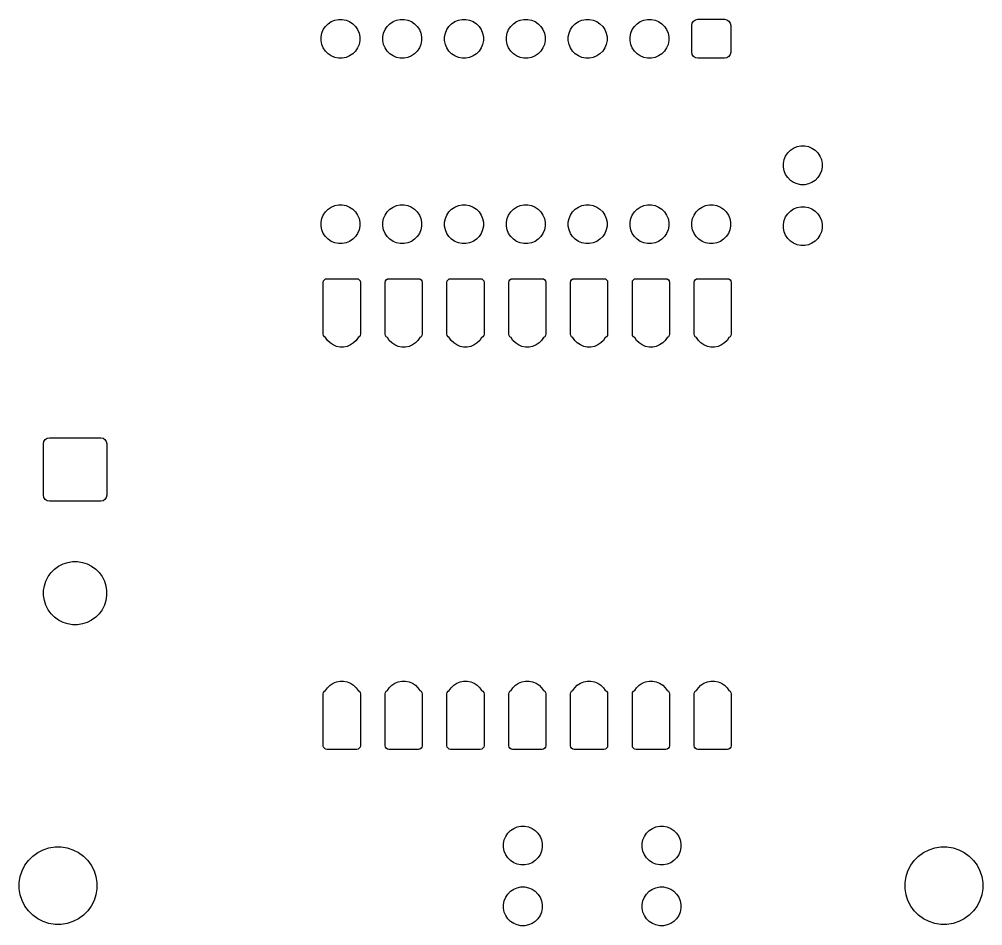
# Model space of a CAD drawing. Header units: millimetres. Extents: x 72.1 to 111.6, y -102.4 to -26.2.
# Drawn here: x 72.05 to 111.65, y -102.36 to -65.11 of the extents above; entities that cross this region are included whole.
import ezdxf

# ---------------------------------------------------------------- set-up
doc = ezdxf.new("R2010")
doc.units = ezdxf.units.MM
doc.layers.add('BLACK', color=7, linetype='CONTINUOUS')

msp = doc.modelspace()

# ---------------------------------------------------------------- linework, layer by layer
at = {"layer": 'BLACK', "linetype": 'CONTINUOUS'}
for p, q in [((84.631592, -65.402485), (84.742485, -65.291592)), ((84.742485, -65.291592), (84.872883, -65.204463)), ((84.872883, -65.204463), (85.017772, -65.144448)), ((85.017772, -65.144448), (85.171586, -65.113852)), ((85.171586, -65.113852), (85.328414, -65.113852)), ((85.328414, -65.113852), (85.482228, -65.144448)), ((85.482228, -65.144448), (85.627117, -65.204463)), ((85.627117, -65.204463), (85.757515, -65.291592)), ((85.757515, -65.291592), (85.868408, -65.402485)), ((87.171592, -65.402485), (87.282485, -65.291592)), ((87.282485, -65.291592), (87.412883, -65.204463)), ((87.412883, -65.204463), (87.557772, -65.144448)), ((87.557772, -65.144448), (87.711586, -65.113852)), ((87.711586, -65.113852), (87.868414, -65.113852)), ((87.868414, -65.113852), (88.022228, -65.144448)), ((88.022228, -65.144448), (88.167117, -65.204463)), ((88.167117, -65.204463), (88.297515, -65.291592)), ((88.297515, -65.291592), (88.408408, -65.402485)), ((89.711592, -65.402485), (89.822485, -65.291592)), ((89.822485, -65.291592), (89.952883, -65.204463)), ((89.952883, -65.204463), (90.097772, -65.144448)), ((90.097772, -65.144448), (90.251586, -65.113852)), ((90.251586, -65.113852), (90.408414, -65.113852)), ((90.408414, -65.113852), (90.562228, -65.144448)), ((90.562228, -65.144448), (90.707117, -65.204463)), ((90.707117, -65.204463), (90.837515, -65.291592)), ((90.837515, -65.291592), (90.948408, -65.402485)), ((92.251592, -65.402485), (92.362485, -65.291592)), ((92.362485, -65.291592), (92.492883, -65.204463)), ((92.492883, -65.204463), (92.637772, -65.144448)), ((92.637772, -65.144448), (92.791586, -65.113852)), ((92.791586, -65.113852), (92.948414, -65.113852)), ((92.948414, -65.113852), (93.102228, -65.144448)), ((93.102228, -65.144448), (93.247117, -65.204463)), ((93.247117, -65.204463), (93.377515, -65.291592)), ((93.377515, -65.291592), (93.488408, -65.402485)), ((94.791592, -65.402485), (94.902485, -65.291592)), ((94.902485, -65.291592), (95.032883, -65.204463)), ((95.032883, -65.204463), (95.177772, -65.144448)), ((95.177772, -65.144448), (95.331586, -65.113852)), ((95.331586, -65.113852), (95.488414, -65.113852)), ((95.488414, -65.113852), (95.642228, -65.144448)), ((95.642228, -65.144448), (95.787117, -65.204463)), ((95.787117, -65.204463), (95.917515, -65.291592)), ((95.917515, -65.291592), (96.028408, -65.402485)), ((97.331592, -65.402485), (97.442485, -65.291592)), ((97.442485, -65.291592), (97.572883, -65.204463)), ((97.572883, -65.204463), (97.717772, -65.144448)), ((97.717772, -65.144448), (97.871586, -65.113852)), ((97.871586, -65.113852), (98.028414, -65.113852)), ((98.028414, -65.113852), (98.182228, -65.144448)), ((98.182228, -65.144448), (98.327117, -65.204463)), ((98.327117, -65.204463), (98.457515, -65.291592)), ((98.457515, -65.291592), (98.568408, -65.402485)), ((99.69, -65.36), (99.70903, -65.264329)), ((99.70903, -65.264329), (99.763223, -65.183223)), ((99.763223, -65.183223), (99.844329, -65.12903)), ((99.844329, -65.12903), (99.94, -65.11)), ((99.94, -65.11), (101.04, -65.11)), ((101.04, -65.11), (101.135671, -65.12903)), ((101.135671, -65.12903), (101.216777, -65.183223)), ((101.216777, -65.183223), (101.27097, -65.264329)), ((101.27097, -65.264329), (101.29, -65.36)), ((84.453852, -65.831586), (84.484448, -65.677772)), ((84.484448, -65.677772), (84.544463, -65.532883)), ((84.544463, -65.532883), (84.631592, -65.402485)), ((85.868408, -65.402485), (85.955537, -65.532883)), ((85.955537, -65.532883), (86.015552, -65.677772)), ((86.015552, -65.677772), (86.046148, -65.831586)), ((86.993852, -65.831586), (87.024448, -65.677772)), ((87.024448, -65.677772), (87.084463, -65.532883)), ((87.084463, -65.532883), (87.171592, -65.402485)), ((88.408408, -65.402485), (88.495537, -65.532883)), ((88.495537, -65.532883), (88.555552, -65.677772)), ((88.555552, -65.677772), (88.586148, -65.831586)), ((89.533852, -65.831586), (89.564448, -65.677772)), ((89.564448, -65.677772), (89.624463, -65.532883)), ((89.624463, -65.532883), (89.711592, -65.402485)), ((90.948408, -65.402485), (91.035537, -65.532883)), ((91.035537, -65.532883), (91.095552, -65.677772)), ((91.095552, -65.677772), (91.126148, -65.831586)), ((92.073852, -65.831586), (92.104448, -65.677772)), ((92.104448, -65.677772), (92.164463, -65.532883)), ((92.164463, -65.532883), (92.251592, -65.402485)), ((93.488408, -65.402485), (93.575537, -65.532883)), ((93.575537, -65.532883), (93.635552, -65.677772)), ((93.635552, -65.677772), (93.666148, -65.831586)), ((94.613852, -65.831586), (94.644448, -65.677772)), ((94.644448, -65.677772), (94.704463, -65.532883)), ((94.704463, -65.532883), (94.791592, -65.402485)), ((96.028408, -65.402485), (96.115537, -65.532883)), ((96.115537, -65.532883), (96.175552, -65.677772)), ((96.175552, -65.677772), (96.206148, -65.831586)), ((97.153852, -65.831586), (97.184448, -65.677772)), ((97.184448, -65.677772), (97.244463, -65.532883)), ((97.244463, -65.532883), (97.331592, -65.402485)), ((98.568408, -65.402485), (98.655537, -65.532883)), ((98.655537, -65.532883), (98.715552, -65.677772)), ((98.715552, -65.677772), (98.746148, -65.831586)), ((99.69, -66.46), (99.69, -65.36)), ((101.29, -65.36), (101.29, -66.46)), ((84.453852, -65.988414), (84.453852, -65.831586)), ((84.484448, -66.142228), (84.453852, -65.988414)), ((86.046148, -65.988414), (86.015552, -66.142228)), ((86.046148, -65.831586), (86.046148, -65.988414)), ((86.993852, -65.988414), (86.993852, -65.831586)), ((87.024448, -66.142228), (86.993852, -65.988414)), ((88.586148, -65.988414), (88.555552, -66.142228)), ((88.586148, -65.831586), (88.586148, -65.988414)), ((89.533852, -65.988414), (89.533852, -65.831586)), ((89.564448, -66.142228), (89.533852, -65.988414)), ((91.126148, -65.988414), (91.095552, -66.142228)), ((91.126148, -65.831586), (91.126148, -65.988414)), ((92.073852, -65.988414), (92.073852, -65.831586)), ((92.104448, -66.142228), (92.073852, -65.988414)), ((93.666148, -65.988414), (93.635552, -66.142228)), ((93.666148, -65.831586), (93.666148, -65.988414)), ((94.613852, -65.988414), (94.613852, -65.831586)), ((94.644448, -66.142228), (94.613852, -65.988414)), ((96.206148, -65.988414), (96.175552, -66.142228)), ((96.206148, -65.831586), (96.206148, -65.988414)), ((97.153852, -65.988414), (97.153852, -65.831586)), ((97.184448, -66.142228), (97.153852, -65.988414)), ((98.746148, -65.988414), (98.715552, -66.142228)), ((98.746148, -65.831586), (98.746148, -65.988414)), ((84.544463, -66.287117), (84.484448, -66.142228)), ((84.631592, -66.417515), (84.544463, -66.287117)), ((84.742485, -66.528408), (84.631592, -66.417515)), ((85.868408, -66.417515), (85.757515, -66.528408)), ((85.955537, -66.287117), (85.868408, -66.417515)), ((86.015552, -66.142228), (85.955537, -66.287117)), ((87.084463, -66.287117), (87.024448, -66.142228)), ((87.171592, -66.417515), (87.084463, -66.287117)), ((87.282485, -66.528408), (87.171592, -66.417515)), ((88.408408, -66.417515), (88.297515, -66.528408)), ((88.495537, -66.287117), (88.408408, -66.417515)), ((88.555552, -66.142228), (88.495537, -66.287117)), ((89.624463, -66.287117), (89.564448, -66.142228)), ((89.711592, -66.417515), (89.624463, -66.287117)), ((89.822485, -66.528408), (89.711592, -66.417515)), ((90.948408, -66.417515), (90.837515, -66.528408)), ((91.035537, -66.287117), (90.948408, -66.417515)), ((91.095552, -66.142228), (91.035537, -66.287117)), ((92.164463, -66.287117), (92.104448, -66.142228)), ((92.251592, -66.417515), (92.164463, -66.287117)), ((92.362485, -66.528408), (92.251592, -66.417515)), ((93.488408, -66.417515), (93.377515, -66.528408)), ((93.575537, -66.287117), (93.488408, -66.417515)), ((93.635552, -66.142228), (93.575537, -66.287117)), ((94.704463, -66.287117), (94.644448, -66.142228)), ((94.791592, -66.417515), (94.704463, -66.287117)), ((94.902485, -66.528408), (94.791592, -66.417515)), ((96.028408, -66.417515), (95.917515, -66.528408)), ((96.115537, -66.287117), (96.028408, -66.417515)), ((96.175552, -66.142228), (96.115537, -66.287117)), ((97.244463, -66.287117), (97.184448, -66.142228)), ((97.331592, -66.417515), (97.244463, -66.287117)), ((97.442485, -66.528408), (97.331592, -66.417515)), ((98.568408, -66.417515), (98.457515, -66.528408)), ((98.655537, -66.287117), (98.568408, -66.417515)), ((98.715552, -66.142228), (98.655537, -66.287117)), ((99.70903, -66.555671), (99.69, -66.46)), ((101.29, -66.46), (101.27097, -66.555671)), ((84.872883, -66.615537), (84.742485, -66.528408)), ((85.017772, -66.675552), (84.872883, -66.615537)), ((85.171586, -66.706148), (85.017772, -66.675552)), ((85.328414, -66.706148), (85.171586, -66.706148)), ((85.482228, -66.675552), (85.328414, -66.706148)), ((85.627117, -66.615537), (85.482228, -66.675552)), ((85.757515, -66.528408), (85.627117, -66.615537)), ((87.412883, -66.615537), (87.282485, -66.528408)), ((87.557772, -66.675552), (87.412883, -66.615537)), ((87.711586, -66.706148), (87.557772, -66.675552)), ((87.868414, -66.706148), (87.711586, -66.706148)), ((88.022228, -66.675552), (87.868414, -66.706148)), ((88.167117, -66.615537), (88.022228, -66.675552)), ((88.297515, -66.528408), (88.167117, -66.615537)), ((89.952883, -66.615537), (89.822485, -66.528408)), ((90.097772, -66.675552), (89.952883, -66.615537)), ((90.251586, -66.706148), (90.097772, -66.675552)), ((90.408414, -66.706148), (90.251586, -66.706148)), ((90.562228, -66.675552), (90.408414, -66.706148)), ((90.707117, -66.615537), (90.562228, -66.675552)), ((90.837515, -66.528408), (90.707117, -66.615537)), ((92.492883, -66.615537), (92.362485, -66.528408)), ((92.637772, -66.675552), (92.492883, -66.615537)), ((92.791586, -66.706148), (92.637772, -66.675552)), ((92.948414, -66.706148), (92.791586, -66.706148)), ((93.102228, -66.675552), (92.948414, -66.706148)), ((93.247117, -66.615537), (93.102228, -66.675552)), ((93.377515, -66.528408), (93.247117, -66.615537)), ((95.032883, -66.615537), (94.902485, -66.528408)), ((95.177772, -66.675552), (95.032883, -66.615537)), ((95.331586, -66.706148), (95.177772, -66.675552)), ((95.488414, -66.706148), (95.331586, -66.706148)), ((95.642228, -66.675552), (95.488414, -66.706148)), ((95.787117, -66.615537), (95.642228, -66.675552)), ((95.917515, -66.528408), (95.787117, -66.615537)), ((97.572883, -66.615537), (97.442485, -66.528408)), ((97.717772, -66.675552), (97.572883, -66.615537)), ((97.871586, -66.706148), (97.717772, -66.675552)), ((98.028414, -66.706148), (97.871586, -66.706148)), ((98.182228, -66.675552), (98.028414, -66.706148)), ((98.327117, -66.615537), (98.182228, -66.675552)), ((98.457515, -66.528408), (98.327117, -66.615537)), ((99.763223, -66.636777), (99.70903, -66.555671)), ((99.844329, -66.69097), (99.763223, -66.636777)), ((99.94, -66.71), (99.844329, -66.69097)), ((101.04, -66.71), (99.94, -66.71)), ((101.135671, -66.69097), (101.04, -66.71)), ((101.216777, -66.636777), (101.135671, -66.69097)), ((101.27097, -66.555671), (101.216777, -66.636777)), ((103.742485, -70.491592), (103.872883, -70.404463)), ((103.872883, -70.404463), (104.017772, -70.344448)), ((104.017772, -70.344448), (104.171586, -70.313852)), ((104.171586, -70.313852), (104.328414, -70.313852)), ((104.328414, -70.313852), (104.482228, -70.344448)), ((104.482228, -70.344448), (104.627117, -70.404463)), ((104.627117, -70.404463), (104.757515, -70.491592)), ((103.484448, -70.877772), (103.544463, -70.732883)), ((103.544463, -70.732883), (103.631592, -70.602485)), ((103.631592, -70.602485), (103.742485, -70.491592)), ((104.757515, -70.491592), (104.868408, -70.602485)), ((104.868408, -70.602485), (104.955537, -70.732883)), ((104.955537, -70.732883), (105.015552, -70.877772)), ((103.453852, -71.031586), (103.484448, -70.877772)), ((103.453852, -71.188414), (103.453852, -71.031586)), ((103.484448, -71.342228), (103.453852, -71.188414)), ((105.015552, -70.877772), (105.046148, -71.031586)), ((105.046148, -71.188414), (105.015552, -71.342228)), ((105.046148, -71.031586), (105.046148, -71.188414)), ((103.544463, -71.487117), (103.484448, -71.342228)), ((103.631592, -71.617515), (103.544463, -71.487117)), ((103.742485, -71.728408), (103.631592, -71.617515)), ((104.868408, -71.617515), (104.757515, -71.728408)), ((104.955537, -71.487117), (104.868408, -71.617515)), ((105.015552, -71.342228), (104.955537, -71.487117)), ((103.872883, -71.815537), (103.742485, -71.728408)), ((104.017772, -71.875552), (103.872883, -71.815537)), ((104.171586, -71.906148), (104.017772, -71.875552)), ((104.328414, -71.906148), (104.171586, -71.906148)), ((104.482228, -71.875552), (104.328414, -71.906148)), ((104.627117, -71.815537), (104.482228, -71.875552)), ((104.757515, -71.728408), (104.627117, -71.815537)), ((84.742485, -72.911592), (84.872883, -72.824463)), ((84.872883, -72.824463), (85.017772, -72.764448)), ((85.017772, -72.764448), (85.171586, -72.733852)), ((85.171586, -72.733852), (85.328414, -72.733852)), ((85.328414, -72.733852), (85.482228, -72.764448)), ((85.482228, -72.764448), (85.627117, -72.824463)), ((85.627117, -72.824463), (85.757515, -72.911592)), ((87.282485, -72.911592), (87.412883, -72.824463)), ((87.412883, -72.824463), (87.557772, -72.764448)), ((87.557772, -72.764448), (87.711586, -72.733852)), ((87.711586, -72.733852), (87.868414, -72.733852)), ((87.868414, -72.733852), (88.022228, -72.764448)), ((88.022228, -72.764448), (88.167117, -72.824463)), ((88.167117, -72.824463), (88.297515, -72.911592)), ((89.822485, -72.911592), (89.952883, -72.824463)), ((89.952883, -72.824463), (90.097772, -72.764448)), ((90.097772, -72.764448), (90.251586, -72.733852)), ((90.251586, -72.733852), (90.408414, -72.733852)), ((90.408414, -72.733852), (90.562228, -72.764448)), ((90.562228, -72.764448), (90.707117, -72.824463)), ((90.707117, -72.824463), (90.837515, -72.911592)), ((92.362485, -72.911592), (92.492883, -72.824463)), ((92.492883, -72.824463), (92.637772, -72.764448)), ((92.637772, -72.764448), (92.791586, -72.733852)), ((92.791586, -72.733852), (92.948414, -72.733852)), ((92.948414, -72.733852), (93.102228, -72.764448)), ((93.102228, -72.764448), (93.247117, -72.824463)), ((93.247117, -72.824463), (93.377515, -72.911592)), ((94.902485, -72.911592), (95.032883, -72.824463)), ((95.032883, -72.824463), (95.177772, -72.764448)), ((95.177772, -72.764448), (95.331586, -72.733852)), ((95.331586, -72.733852), (95.488414, -72.733852)), ((95.488414, -72.733852), (95.642228, -72.764448)), ((95.642228, -72.764448), (95.787117, -72.824463)), ((95.787117, -72.824463), (95.917515, -72.911592)), ((97.442485, -72.911592), (97.572883, -72.824463)), ((97.572883, -72.824463), (97.717772, -72.764448)), ((97.717772, -72.764448), (97.871586, -72.733852)), ((97.871586, -72.733852), (98.028414, -72.733852)), ((98.028414, -72.733852), (98.182228, -72.764448)), ((98.182228, -72.764448), (98.327117, -72.824463)), ((98.327117, -72.824463), (98.457515, -72.911592)), ((99.982485, -72.911592), (100.112883, -72.824463)), ((100.112883, -72.824463), (100.257772, -72.764448)), ((100.257772, -72.764448), (100.411586, -72.733852)), ((100.411586, -72.733852), (100.568414, -72.733852)), ((100.568414, -72.733852), (100.722228, -72.764448)), ((100.722228, -72.764448), (100.867117, -72.824463)), ((100.867117, -72.824463), (100.997515, -72.911592)), ((103.872883, -72.904463), (104.017772, -72.844448)), ((104.017772, -72.844448), (104.171586, -72.813852)), ((104.171586, -72.813852), (104.328414, -72.813852)), ((104.328414, -72.813852), (104.482228, -72.844448)), ((104.482228, -72.844448), (104.627117, -72.904463)), ((84.484448, -73.297772), (84.544463, -73.152883)), ((84.544463, -73.152883), (84.631592, -73.022485)), ((84.631592, -73.022485), (84.742485, -72.911592)), ((85.757515, -72.911592), (85.868408, -73.022485)), ((85.868408, -73.022485), (85.955537, -73.152883)), ((85.955537, -73.152883), (86.015552, -73.297772)), ((87.024448, -73.297772), (87.084463, -73.152883)), ((87.084463, -73.152883), (87.171592, -73.022485)), ((87.171592, -73.022485), (87.282485, -72.911592)), ((88.297515, -72.911592), (88.408408, -73.022485)), ((88.408408, -73.022485), (88.495537, -73.152883)), ((88.495537, -73.152883), (88.555552, -73.297772)), ((89.564448, -73.297772), (89.624463, -73.152883)), ((89.624463, -73.152883), (89.711592, -73.022485)), ((89.711592, -73.022485), (89.822485, -72.911592)), ((90.837515, -72.911592), (90.948408, -73.022485)), ((90.948408, -73.022485), (91.035537, -73.152883)), ((91.035537, -73.152883), (91.095552, -73.297772)), ((92.104448, -73.297772), (92.164463, -73.152883)), ((92.164463, -73.152883), (92.251592, -73.022485)), ((92.251592, -73.022485), (92.362485, -72.911592)), ((93.377515, -72.911592), (93.488408, -73.022485)), ((93.488408, -73.022485), (93.575537, -73.152883)), ((93.575537, -73.152883), (93.635552, -73.297772)), ((94.644448, -73.297772), (94.704463, -73.152883)), ((94.704463, -73.152883), (94.791592, -73.022485)), ((94.791592, -73.022485), (94.902485, -72.911592)), ((95.917515, -72.911592), (96.028408, -73.022485)), ((96.028408, -73.022485), (96.115537, -73.152883)), ((96.115537, -73.152883), (96.175552, -73.297772)), ((97.184448, -73.297772), (97.244463, -73.152883)), ((97.244463, -73.152883), (97.331592, -73.022485)), ((97.331592, -73.022485), (97.442485, -72.911592)), ((98.457515, -72.911592), (98.568408, -73.022485)), ((98.568408, -73.022485), (98.655537, -73.152883)), ((98.655537, -73.152883), (98.715552, -73.297772)), ((99.724448, -73.297772), (99.784463, -73.152883)), ((99.784463, -73.152883), (99.871592, -73.022485)), ((99.871592, -73.022485), (99.982485, -72.911592)), ((100.997515, -72.911592), (101.108408, -73.022485)), ((101.108408, -73.022485), (101.195537, -73.152883)), ((101.195537, -73.152883), (101.255552, -73.297772)), ((103.484448, -73.377772), (103.544463, -73.232883)), ((103.544463, -73.232883), (103.631592, -73.102485)), ((103.631592, -73.102485), (103.742485, -72.991592)), ((103.742485, -72.991592), (103.872883, -72.904463)), ((104.627117, -72.904463), (104.757515, -72.991592)), ((104.757515, -72.991592), (104.868408, -73.102485)), ((104.868408, -73.102485), (104.955537, -73.232883)), ((104.955537, -73.232883), (105.015552, -73.377772)), ((84.453852, -73.451586), (84.484448, -73.297772)), ((84.453852, -73.608414), (84.453852, -73.451586)), ((84.484448, -73.762228), (84.453852, -73.608414)), ((86.015552, -73.297772), (86.046148, -73.451586)), ((86.046148, -73.608414), (86.015552, -73.762228)), ((86.046148, -73.451586), (86.046148, -73.608414)), ((86.993852, -73.451586), (87.024448, -73.297772)), ((86.993852, -73.608414), (86.993852, -73.451586)), ((87.024448, -73.762228), (86.993852, -73.608414)), ((88.555552, -73.297772), (88.586148, -73.451586)), ((88.586148, -73.608414), (88.555552, -73.762228)), ((88.586148, -73.451586), (88.586148, -73.608414)), ((89.533852, -73.451586), (89.564448, -73.297772)), ((89.533852, -73.608414), (89.533852, -73.451586)), ((89.564448, -73.762228), (89.533852, -73.608414)), ((91.095552, -73.297772), (91.126148, -73.451586)), ((91.126148, -73.608414), (91.095552, -73.762228)), ((91.126148, -73.451586), (91.126148, -73.608414)), ((92.073852, -73.451586), (92.104448, -73.297772)), ((92.073852, -73.608414), (92.073852, -73.451586)), ((92.104448, -73.762228), (92.073852, -73.608414)), ((93.635552, -73.297772), (93.666148, -73.451586)), ((93.666148, -73.608414), (93.635552, -73.762228)), ((93.666148, -73.451586), (93.666148, -73.608414)), ((94.613852, -73.451586), (94.644448, -73.297772)), ((94.613852, -73.608414), (94.613852, -73.451586)), ((94.644448, -73.762228), (94.613852, -73.608414)), ((96.175552, -73.297772), (96.206148, -73.451586)), ((96.206148, -73.608414), (96.175552, -73.762228)), ((96.206148, -73.451586), (96.206148, -73.608414)), ((97.153852, -73.451586), (97.184448, -73.297772)), ((97.153852, -73.608414), (97.153852, -73.451586)), ((97.184448, -73.762228), (97.153852, -73.608414)), ((98.715552, -73.297772), (98.746148, -73.451586)), ((98.746148, -73.608414), (98.715552, -73.762228)), ((98.746148, -73.451586), (98.746148, -73.608414)), ((99.693852, -73.451586), (99.724448, -73.297772)), ((99.693852, -73.608414), (99.693852, -73.451586)), ((99.724448, -73.762228), (99.693852, -73.608414)), ((101.255552, -73.297772), (101.286148, -73.451586)), ((101.286148, -73.608414), (101.255552, -73.762228)), ((101.286148, -73.451586), (101.286148, -73.608414)), ((103.453852, -73.531586), (103.484448, -73.377772)), ((103.453852, -73.688414), (103.453852, -73.531586)), ((105.015552, -73.377772), (105.046148, -73.531586)), ((105.046148, -73.531586), (105.046148, -73.688414)), ((84.544463, -73.907117), (84.484448, -73.762228)), ((84.631592, -74.037515), (84.544463, -73.907117)), ((85.955537, -73.907117), (85.868408, -74.037515)), ((86.015552, -73.762228), (85.955537, -73.907117)), ((87.084463, -73.907117), (87.024448, -73.762228)), ((87.171592, -74.037515), (87.084463, -73.907117)), ((88.495537, -73.907117), (88.408408, -74.037515)), ((88.555552, -73.762228), (88.495537, -73.907117)), ((89.624463, -73.907117), (89.564448, -73.762228)), ((89.711592, -74.037515), (89.624463, -73.907117)), ((91.035537, -73.907117), (90.948408, -74.037515)), ((91.095552, -73.762228), (91.035537, -73.907117)), ((92.164463, -73.907117), (92.104448, -73.762228)), ((92.251592, -74.037515), (92.164463, -73.907117)), ((93.575537, -73.907117), (93.488408, -74.037515)), ((93.635552, -73.762228), (93.575537, -73.907117)), ((94.704463, -73.907117), (94.644448, -73.762228)), ((94.791592, -74.037515), (94.704463, -73.907117)), ((96.115537, -73.907117), (96.028408, -74.037515)), ((96.175552, -73.762228), (96.115537, -73.907117)), ((97.244463, -73.907117), (97.184448, -73.762228)), ((97.331592, -74.037515), (97.244463, -73.907117)), ((98.655537, -73.907117), (98.568408, -74.037515)), ((98.715552, -73.762228), (98.655537, -73.907117)), ((99.784463, -73.907117), (99.724448, -73.762228)), ((99.871592, -74.037515), (99.784463, -73.907117)), ((101.195537, -73.907117), (101.108408, -74.037515)), ((101.255552, -73.762228), (101.195537, -73.907117)), ((103.484448, -73.842228), (103.453852, -73.688414)), ((103.544463, -73.987117), (103.484448, -73.842228)), ((103.631592, -74.117515), (103.544463, -73.987117)), ((104.955537, -73.987117), (104.868408, -74.117515)), ((105.015552, -73.842228), (104.955537, -73.987117)), ((105.046148, -73.688414), (105.015552, -73.842228)), ((84.742485, -74.148408), (84.631592, -74.037515)), ((84.872883, -74.235537), (84.742485, -74.148408)), ((85.017772, -74.295552), (84.872883, -74.235537)), ((85.171586, -74.326148), (85.017772, -74.295552)), ((85.328414, -74.326148), (85.171586, -74.326148)), ((85.482228, -74.295552), (85.328414, -74.326148)), ((85.627117, -74.235537), (85.482228, -74.295552)), ((85.757515, -74.148408), (85.627117, -74.235537)), ((85.868408, -74.037515), (85.757515, -74.148408)), ((87.282485, -74.148408), (87.171592, -74.037515)), ((87.412883, -74.235537), (87.282485, -74.148408)), ((87.557772, -74.295552), (87.412883, -74.235537)), ((87.711586, -74.326148), (87.557772, -74.295552)), ((87.868414, -74.326148), (87.711586, -74.326148)), ((88.022228, -74.295552), (87.868414, -74.326148)), ((88.167117, -74.235537), (88.022228, -74.295552)), ((88.297515, -74.148408), (88.167117, -74.235537)), ((88.408408, -74.037515), (88.297515, -74.148408)), ((89.822485, -74.148408), (89.711592, -74.037515)), ((89.952883, -74.235537), (89.822485, -74.148408)), ((90.097772, -74.295552), (89.952883, -74.235537)), ((90.251586, -74.326148), (90.097772, -74.295552)), ((90.408414, -74.326148), (90.251586, -74.326148)), ((90.562228, -74.295552), (90.408414, -74.326148)), ((90.707117, -74.235537), (90.562228, -74.295552)), ((90.837515, -74.148408), (90.707117, -74.235537)), ((90.948408, -74.037515), (90.837515, -74.148408)), ((92.362485, -74.148408), (92.251592, -74.037515)), ((92.492883, -74.235537), (92.362485, -74.148408)), ((92.637772, -74.295552), (92.492883, -74.235537)), ((92.791586, -74.326148), (92.637772, -74.295552)), ((92.948414, -74.326148), (92.791586, -74.326148)), ((93.102228, -74.295552), (92.948414, -74.326148)), ((93.247117, -74.235537), (93.102228, -74.295552)), ((93.377515, -74.148408), (93.247117, -74.235537)), ((93.488408, -74.037515), (93.377515, -74.148408)), ((94.902485, -74.148408), (94.791592, -74.037515)), ((95.032883, -74.235537), (94.902485, -74.148408)), ((95.177772, -74.295552), (95.032883, -74.235537)), ((95.331586, -74.326148), (95.177772, -74.295552)), ((95.488414, -74.326148), (95.331586, -74.326148)), ((95.642228, -74.295552), (95.488414, -74.326148)), ((95.787117, -74.235537), (95.642228, -74.295552)), ((95.917515, -74.148408), (95.787117, -74.235537)), ((96.028408, -74.037515), (95.917515, -74.148408)), ((97.442485, -74.148408), (97.331592, -74.037515)), ((97.572883, -74.235537), (97.442485, -74.148408)), ((97.717772, -74.295552), (97.572883, -74.235537)), ((97.871586, -74.326148), (97.717772, -74.295552)), ((98.028414, -74.326148), (97.871586, -74.326148)), ((98.182228, -74.295552), (98.028414, -74.326148)), ((98.327117, -74.235537), (98.182228, -74.295552)), ((98.457515, -74.148408), (98.327117, -74.235537)), ((98.568408, -74.037515), (98.457515, -74.148408)), ((99.982485, -74.148408), (99.871592, -74.037515)), ((100.112883, -74.235537), (99.982485, -74.148408)), ((100.257772, -74.295552), (100.112883, -74.235537)), ((100.411586, -74.326148), (100.257772, -74.295552)), ((100.568414, -74.326148), (100.411586, -74.326148)), ((100.722228, -74.295552), (100.568414, -74.326148)), ((100.867117, -74.235537), (100.722228, -74.295552)), ((100.997515, -74.148408), (100.867117, -74.235537)), ((101.108408, -74.037515), (100.997515, -74.148408)), ((103.742485, -74.228408), (103.631592, -74.117515)), ((103.872883, -74.315537), (103.742485, -74.228408)), ((104.017772, -74.375552), (103.872883, -74.315537)), ((104.171586, -74.406148), (104.017772, -74.375552)), ((104.328414, -74.406148), (104.171586, -74.406148)), ((104.482228, -74.375552), (104.328414, -74.406148)), ((104.627117, -74.315537), (104.482228, -74.375552)), ((104.757515, -74.228408), (104.627117, -74.315537)), ((104.868408, -74.117515), (104.757515, -74.228408)), ((84.548, -75.9214), (84.559601, -75.863079)), ((84.548, -78.0486), (84.548, -75.9214)), ((84.559601, -75.863079), (84.592637, -75.813637)), ((84.592637, -75.813637), (84.642079, -75.780601)), ((84.642079, -75.780601), (84.7004, -75.769)), ((84.7004, -75.769), (85.9196, -75.769)), ((85.9196, -75.769), (85.977921, -75.780601)), ((85.977921, -75.780601), (86.027363, -75.813637)), ((86.027363, -75.813637), (86.060399, -75.863079)), ((86.060399, -75.863079), (86.072, -75.9214)), ((86.072, -75.9214), (86.072, -78.0486)), ((87.088, -75.9214), (87.099601, -75.863079)), ((87.088, -78.0486), (87.088, -75.9214)), ((87.099601, -75.863079), (87.132637, -75.813637)), ((87.132637, -75.813637), (87.182079, -75.780601)), ((87.182079, -75.780601), (87.2404, -75.769)), ((87.2404, -75.769), (88.4596, -75.769)), ((88.4596, -75.769), (88.517921, -75.780601)), ((88.517921, -75.780601), (88.567363, -75.813637)), ((88.567363, -75.813637), (88.600399, -75.863079)), ((88.600399, -75.863079), (88.612, -75.9214)), ((88.612, -75.9214), (88.612, -78.0486)), ((89.628, -75.9214), (89.639601, -75.863079)), ((89.628, -78.0486), (89.628, -75.9214)), ((89.639601, -75.863079), (89.672637, -75.813637)), ((89.672637, -75.813637), (89.722079, -75.780601)), ((89.722079, -75.780601), (89.7804, -75.769)), ((89.7804, -75.769), (90.9996, -75.769)), ((90.9996, -75.769), (91.057921, -75.780601)), ((91.057921, -75.780601), (91.107363, -75.813637)), ((91.107363, -75.813637), (91.140399, -75.863079)), ((91.140399, -75.863079), (91.152, -75.9214)), ((91.152, -75.9214), (91.152, -78.0486)), ((92.168, -75.9214), (92.179601, -75.863079)), ((92.168, -78.0486), (92.168, -75.9214)), ((92.179601, -75.863079), (92.212637, -75.813637)), ((92.212637, -75.813637), (92.262079, -75.780601)), ((92.262079, -75.780601), (92.3204, -75.769)), ((92.3204, -75.769), (93.5396, -75.769)), ((93.5396, -75.769), (93.597921, -75.780601)), ((93.597921, -75.780601), (93.647363, -75.813637)), ((93.647363, -75.813637), (93.680399, -75.863079)), ((93.680399, -75.863079), (93.692, -75.9214)), ((93.692, -75.9214), (93.692, -78.0486)), ((94.708, -75.9214), (94.719601, -75.863079)), ((94.708, -78.0486), (94.708, -75.9214)), ((94.719601, -75.863079), (94.752637, -75.813637)), ((94.752637, -75.813637), (94.802079, -75.780601)), ((94.802079, -75.780601), (94.8604, -75.769)), ((94.8604, -75.769), (96.0796, -75.769)), ((96.0796, -75.769), (96.137921, -75.780601)), ((96.137921, -75.780601), (96.187363, -75.813637)), ((96.187363, -75.813637), (96.220399, -75.863079)), ((96.220399, -75.863079), (96.232, -75.9214)), ((96.232, -75.9214), (96.232, -78.0486)), ((97.248, -75.9214), (97.259601, -75.863079)), ((97.248, -78.0486), (97.248, -75.9214)), ((97.259601, -75.863079), (97.292637, -75.813637)), ((97.292637, -75.813637), (97.342079, -75.780601)), ((97.342079, -75.780601), (97.4004, -75.769)), ((97.4004, -75.769), (98.6196, -75.769)), ((98.6196, -75.769), (98.677921, -75.780601)), ((98.677921, -75.780601), (98.727363, -75.813637)), ((98.727363, -75.813637), (98.760399, -75.863079)), ((98.760399, -75.863079), (98.772, -75.9214)), ((98.772, -75.9214), (98.772, -78.0486)), ((99.788, -75.9214), (99.799601, -75.863079)), ((99.788, -78.0486), (99.788, -75.9214)), ((99.799601, -75.863079), (99.832637, -75.813637)), ((99.832637, -75.813637), (99.882079, -75.780601)), ((99.882079, -75.780601), (99.9404, -75.769)), ((99.9404, -75.769), (101.1596, -75.769)), ((101.1596, -75.769), (101.217921, -75.780601)), ((101.217921, -75.780601), (101.267363, -75.813637)), ((101.267363, -75.813637), (101.300399, -75.863079)), ((101.300399, -75.863079), (101.312, -75.9214)), ((101.312, -75.9214), (101.312, -78.0486)), ((84.559601, -78.106921), (84.548, -78.0486)), ((84.592637, -78.156363), (84.559601, -78.106921)), ((84.642079, -78.189399), (84.592637, -78.156363)), ((84.645203, -78.19002), (84.642079, -78.189399)), ((84.720966, -78.303408), (84.645203, -78.19002)), ((84.826592, -78.409034), (84.720966, -78.303408)), ((85.899034, -78.303408), (85.793408, -78.409034)), ((85.974796, -78.19002), (85.899034, -78.303408)), ((85.977921, -78.189399), (85.974796, -78.19002)), ((86.027363, -78.156363), (85.977921, -78.189399)), ((86.060399, -78.106921), (86.027363, -78.156363)), ((86.072, -78.0486), (86.060399, -78.106921)), ((87.099601, -78.106921), (87.088, -78.0486)), ((87.132637, -78.156363), (87.099601, -78.106921)), ((87.182079, -78.189399), (87.132637, -78.156363)), ((87.185203, -78.19002), (87.182079, -78.189399)), ((87.260966, -78.303408), (87.185203, -78.19002)), ((87.366592, -78.409034), (87.260966, -78.303408)), ((88.439034, -78.303408), (88.333408, -78.409034)), ((88.514796, -78.19002), (88.439034, -78.303408)), ((88.517921, -78.189399), (88.514796, -78.19002)), ((88.567363, -78.156363), (88.517921, -78.189399)), ((88.600399, -78.106921), (88.567363, -78.156363)), ((88.612, -78.0486), (88.600399, -78.106921)), ((89.639601, -78.106921), (89.628, -78.0486)), ((89.672637, -78.156363), (89.639601, -78.106921)), ((89.722079, -78.189399), (89.672637, -78.156363)), ((89.725203, -78.19002), (89.722079, -78.189399)), ((89.800966, -78.303408), (89.725203, -78.19002)), ((89.906592, -78.409034), (89.800966, -78.303408)), ((90.979034, -78.303408), (90.873408, -78.409034)), ((91.054796, -78.19002), (90.979034, -78.303408)), ((91.057921, -78.189399), (91.054796, -78.19002)), ((91.107363, -78.156363), (91.057921, -78.189399)), ((91.140399, -78.106921), (91.107363, -78.156363)), ((91.152, -78.0486), (91.140399, -78.106921)), ((92.179601, -78.106921), (92.168, -78.0486)), ((92.212637, -78.156363), (92.179601, -78.106921)), ((92.262079, -78.189399), (92.212637, -78.156363)), ((92.265203, -78.19002), (92.262079, -78.189399)), ((92.340966, -78.303408), (92.265203, -78.19002)), ((92.446592, -78.409034), (92.340966, -78.303408)), ((93.519034, -78.303408), (93.413408, -78.409034)), ((93.594796, -78.19002), (93.519034, -78.303408)), ((93.597921, -78.189399), (93.594796, -78.19002)), ((93.647363, -78.156363), (93.597921, -78.189399)), ((93.680399, -78.106921), (93.647363, -78.156363)), ((93.692, -78.0486), (93.680399, -78.106921)), ((94.719601, -78.106921), (94.708, -78.0486)), ((94.752637, -78.156363), (94.719601, -78.106921)), ((94.802079, -78.189399), (94.752637, -78.156363)), ((94.805203, -78.19002), (94.802079, -78.189399)), ((94.880966, -78.303408), (94.805203, -78.19002)), ((94.986592, -78.409034), (94.880966, -78.303408)), ((96.059034, -78.303408), (95.953408, -78.409034)), ((96.134796, -78.19002), (96.059034, -78.303408)), ((96.137921, -78.189399), (96.134796, -78.19002)), ((96.187363, -78.156363), (96.137921, -78.189399)), ((96.220399, -78.106921), (96.187363, -78.156363)), ((96.232, -78.0486), (96.220399, -78.106921)), ((97.259601, -78.106921), (97.248, -78.0486)), ((97.292637, -78.156363), (97.259601, -78.106921)), ((97.342079, -78.189399), (97.292637, -78.156363)), ((97.345203, -78.19002), (97.342079, -78.189399)), ((97.420966, -78.303408), (97.345203, -78.19002)), ((97.526592, -78.409034), (97.420966, -78.303408)), ((98.599034, -78.303408), (98.493408, -78.409034)), ((98.674796, -78.19002), (98.599034, -78.303408)), ((98.677921, -78.189399), (98.674796, -78.19002)), ((98.727363, -78.156363), (98.677921, -78.189399)), ((98.760399, -78.106921), (98.727363, -78.156363)), ((98.772, -78.0486), (98.760399, -78.106921)), ((99.799601, -78.106921), (99.788, -78.0486)), ((99.832637, -78.156363), (99.799601, -78.106921)), ((99.882079, -78.189399), (99.832637, -78.156363)), ((99.885203, -78.19002), (99.882079, -78.189399)), ((99.960966, -78.303408), (99.885203, -78.19002)), ((100.066592, -78.409034), (99.960966, -78.303408)), ((101.139034, -78.303408), (101.033408, -78.409034)), ((101.214796, -78.19002), (101.139034, -78.303408)), ((101.217921, -78.189399), (101.214796, -78.19002)), ((101.267363, -78.156363), (101.217921, -78.189399)), ((101.300399, -78.106921), (101.267363, -78.156363)), ((101.312, -78.0486), (101.300399, -78.106921)), ((84.950796, -78.492024), (84.826592, -78.409034)), ((85.088803, -78.549189), (84.950796, -78.492024)), ((85.235311, -78.578331), (85.088803, -78.549189)), ((85.384689, -78.578331), (85.235311, -78.578331)), ((85.531197, -78.549189), (85.384689, -78.578331)), ((85.669204, -78.492024), (85.531197, -78.549189)), ((85.793408, -78.409034), (85.669204, -78.492024)), ((87.490796, -78.492024), (87.366592, -78.409034)), ((87.628803, -78.549189), (87.490796, -78.492024)), ((87.775311, -78.578331), (87.628803, -78.549189)), ((87.924689, -78.578331), (87.775311, -78.578331)), ((88.071197, -78.549189), (87.924689, -78.578331)), ((88.209204, -78.492024), (88.071197, -78.549189)), ((88.333408, -78.409034), (88.209204, -78.492024)), ((90.030796, -78.492024), (89.906592, -78.409034)), ((90.168803, -78.549189), (90.030796, -78.492024)), ((90.315311, -78.578331), (90.168803, -78.549189)), ((90.464689, -78.578331), (90.315311, -78.578331)), ((90.611197, -78.549189), (90.464689, -78.578331)), ((90.749204, -78.492024), (90.611197, -78.549189)), ((90.873408, -78.409034), (90.749204, -78.492024)), ((92.570796, -78.492024), (92.446592, -78.409034)), ((92.708803, -78.549189), (92.570796, -78.492024)), ((92.855311, -78.578331), (92.708803, -78.549189)), ((93.004689, -78.578331), (92.855311, -78.578331)), ((93.151197, -78.549189), (93.004689, -78.578331)), ((93.289204, -78.492024), (93.151197, -78.549189)), ((93.413408, -78.409034), (93.289204, -78.492024)), ((95.110796, -78.492024), (94.986592, -78.409034)), ((95.248803, -78.549189), (95.110796, -78.492024)), ((95.395311, -78.578331), (95.248803, -78.549189)), ((95.544689, -78.578331), (95.395311, -78.578331)), ((95.691197, -78.549189), (95.544689, -78.578331)), ((95.829204, -78.492024), (95.691197, -78.549189)), ((95.953408, -78.409034), (95.829204, -78.492024)), ((97.650796, -78.492024), (97.526592, -78.409034)), ((97.788803, -78.549189), (97.650796, -78.492024)), ((97.935311, -78.578331), (97.788803, -78.549189)), ((98.084689, -78.578331), (97.935311, -78.578331)), ((98.231197, -78.549189), (98.084689, -78.578331)), ((98.369204, -78.492024), (98.231197, -78.549189)), ((98.493408, -78.409034), (98.369204, -78.492024)), ((100.190796, -78.492024), (100.066592, -78.409034)), ((100.328803, -78.549189), (100.190796, -78.492024)), ((100.475311, -78.578331), (100.328803, -78.549189)), ((100.624689, -78.578331), (100.475311, -78.578331)), ((100.771197, -78.549189), (100.624689, -78.578331)), ((100.909204, -78.492024), (100.771197, -78.549189)), ((101.033408, -78.409034), (100.909204, -78.492024)), ((73.123223, -82.383223), (73.204329, -82.32903)), ((73.204329, -82.32903), (73.3, -82.31)), ((73.3, -82.31), (75.4, -82.31)), ((75.4, -82.31), (75.495671, -82.32903)), ((75.495671, -82.32903), (75.576777, -82.383223)), ((73.05, -82.56), (73.06903, -82.464329)), ((73.05, -84.66), (73.05, -82.56)), ((73.06903, -82.464329), (73.123223, -82.383223)), ((75.576777, -82.383223), (75.63097, -82.464329)), ((75.63097, -82.464329), (75.65, -82.56)), ((75.65, -82.56), (75.65, -84.66)), ((73.06903, -84.755671), (73.05, -84.66)), ((75.65, -84.66), (75.63097, -84.755671)), ((73.123223, -84.836777), (73.06903, -84.755671)), ((73.204329, -84.89097), (73.123223, -84.836777)), ((73.3, -84.91), (73.204329, -84.89097)), ((75.4, -84.91), (73.3, -84.91)), ((75.495671, -84.89097), (75.4, -84.91)), ((75.576777, -84.836777), (75.495671, -84.89097)), ((75.63097, -84.755671), (75.576777, -84.836777)), ((73.670752, -87.581568), (73.852512, -87.488957)), ((73.852512, -87.488957), (74.046521, -87.425919)), ((74.046521, -87.425919), (74.248003, -87.394007)), ((74.248003, -87.394007), (74.451997, -87.394007)), ((74.451997, -87.394007), (74.653479, -87.425919)), ((74.653479, -87.425919), (74.847488, -87.488957)), ((74.847488, -87.488957), (75.029248, -87.581568)), ((73.241568, -88.010752), (73.361472, -87.845718)), ((73.361472, -87.845718), (73.505718, -87.701472)), ((73.505718, -87.701472), (73.670752, -87.581568)), ((75.029248, -87.581568), (75.194282, -87.701472)), ((75.194282, -87.701472), (75.338528, -87.845718)), ((75.338528, -87.845718), (75.458432, -88.010752)), ((73.085919, -88.386521), (73.148957, -88.192512)), ((73.148957, -88.192512), (73.241568, -88.010752)), ((75.458432, -88.010752), (75.551043, -88.192512)), ((75.551043, -88.192512), (75.614081, -88.386521)), ((73.054007, -88.588003), (73.085919, -88.386521)), ((73.054007, -88.791997), (73.054007, -88.588003)), ((75.614081, -88.386521), (75.645993, -88.588003)), ((75.645993, -88.588003), (75.645993, -88.791997)), ((73.085919, -88.993479), (73.054007, -88.791997)), ((73.148957, -89.187488), (73.085919, -88.993479)), ((75.614081, -88.993479), (75.551043, -89.187488)), ((75.645993, -88.791997), (75.614081, -88.993479)), ((73.241568, -89.369248), (73.148957, -89.187488)), ((73.361472, -89.534282), (73.241568, -89.369248)), ((75.458432, -89.369248), (75.338528, -89.534282)), ((75.551043, -89.187488), (75.458432, -89.369248)), ((73.505718, -89.678528), (73.361472, -89.534282)), ((73.670752, -89.798432), (73.505718, -89.678528)), ((73.852512, -89.891043), (73.670752, -89.798432)), ((75.029248, -89.798432), (74.847488, -89.891043)), ((75.194282, -89.678528), (75.029248, -89.798432)), ((75.338528, -89.534282), (75.194282, -89.678528)), ((74.046521, -89.954081), (73.852512, -89.891043)), ((74.248003, -89.985993), (74.046521, -89.954081)), ((74.451997, -89.985993), (74.248003, -89.985993)), ((74.653479, -89.954081), (74.451997, -89.985993)), ((74.847488, -89.891043), (74.653479, -89.954081)), ((84.645203, -92.689979), (84.720966, -92.576592)), ((84.720966, -92.576592), (84.826592, -92.470966)), ((84.826592, -92.470966), (84.950796, -92.387976)), ((84.950796, -92.387976), (85.088803, -92.330811)), ((85.088803, -92.330811), (85.235311, -92.301669)), ((85.235311, -92.301669), (85.384689, -92.301669)), ((85.384689, -92.301669), (85.531197, -92.330811)), ((85.531197, -92.330811), (85.669204, -92.387976)), ((85.669204, -92.387976), (85.793408, -92.470966)), ((85.793408, -92.470966), (85.899034, -92.576592)), ((85.899034, -92.576592), (85.974796, -92.689979)), ((87.185203, -92.689979), (87.260966, -92.576592)), ((87.260966, -92.576592), (87.366592, -92.470966)), ((87.366592, -92.470966), (87.490796, -92.387976)), ((87.490796, -92.387976), (87.628803, -92.330811)), ((87.628803, -92.330811), (87.775311, -92.301669)), ((87.775311, -92.301669), (87.924689, -92.301669)), ((87.924689, -92.301669), (88.071197, -92.330811)), ((88.071197, -92.330811), (88.209204, -92.387976)), ((88.209204, -92.387976), (88.333408, -92.470966)), ((88.333408, -92.470966), (88.439034, -92.576592)), ((88.439034, -92.576592), (88.514796, -92.689979)), ((89.725203, -92.689979), (89.800966, -92.576592)), ((89.800966, -92.576592), (89.906592, -92.470966)), ((89.906592, -92.470966), (90.030796, -92.387976)), ((90.030796, -92.387976), (90.168803, -92.330811)), ((90.168803, -92.330811), (90.315311, -92.301669)), ((90.315311, -92.301669), (90.464689, -92.301669)), ((90.464689, -92.301669), (90.611197, -92.330811)), ((90.611197, -92.330811), (90.749204, -92.387976)), ((90.749204, -92.387976), (90.873408, -92.470966)), ((90.873408, -92.470966), (90.979034, -92.576592)), ((90.979034, -92.576592), (91.054796, -92.689979)), ((92.265203, -92.689979), (92.340966, -92.576592)), ((92.340966, -92.576592), (92.446592, -92.470966)), ((92.446592, -92.470966), (92.570796, -92.387976)), ((92.570796, -92.387976), (92.708803, -92.330811)), ((92.708803, -92.330811), (92.855311, -92.301669)), ((92.855311, -92.301669), (93.004689, -92.301669)), ((93.004689, -92.301669), (93.151197, -92.330811)), ((93.151197, -92.330811), (93.289204, -92.387976)), ((93.289204, -92.387976), (93.413408, -92.470966)), ((93.413408, -92.470966), (93.519034, -92.576592)), ((93.519034, -92.576592), (93.594796, -92.689979)), ((94.805203, -92.689979), (94.880966, -92.576592)), ((94.880966, -92.576592), (94.986592, -92.470966)), ((94.986592, -92.470966), (95.110796, -92.387976)), ((95.110796, -92.387976), (95.248803, -92.330811)), ((95.248803, -92.330811), (95.395311, -92.301669)), ((95.395311, -92.301669), (95.544689, -92.301669)), ((95.544689, -92.301669), (95.691197, -92.330811)), ((95.691197, -92.330811), (95.829204, -92.387976)), ((95.829204, -92.387976), (95.953408, -92.470966)), ((95.953408, -92.470966), (96.059034, -92.576592)), ((96.059034, -92.576592), (96.134796, -92.689979)), ((97.345203, -92.689979), (97.420966, -92.576592)), ((97.420966, -92.576592), (97.526592, -92.470966)), ((97.526592, -92.470966), (97.650796, -92.387976)), ((97.650796, -92.387976), (97.788803, -92.330811)), ((97.788803, -92.330811), (97.935311, -92.301669)), ((97.935311, -92.301669), (98.084689, -92.301669)), ((98.084689, -92.301669), (98.231197, -92.330811)), ((98.231197, -92.330811), (98.369204, -92.387976)), ((98.369204, -92.387976), (98.493408, -92.470966)), ((98.493408, -92.470966), (98.599034, -92.576592)), ((98.599034, -92.576592), (98.674796, -92.689979)), ((99.885203, -92.689979), (99.960966, -92.576592)), ((99.960966, -92.576592), (100.066592, -92.470966)), ((100.066592, -92.470966), (100.190796, -92.387976)), ((100.190796, -92.387976), (100.328803, -92.330811)), ((100.328803, -92.330811), (100.475311, -92.301669)), ((100.475311, -92.301669), (100.624689, -92.301669)), ((100.624689, -92.301669), (100.771197, -92.330811)), ((100.771197, -92.330811), (100.909204, -92.387976)), ((100.909204, -92.387976), (101.033408, -92.470966)), ((101.033408, -92.470966), (101.139034, -92.576592)), ((101.139034, -92.576592), (101.214796, -92.689979)), ((84.548, -92.8314), (84.559601, -92.773079)), ((84.548, -94.9586), (84.548, -92.8314)), ((84.559601, -92.773079), (84.592637, -92.723637)), ((84.592637, -92.723637), (84.642079, -92.690601)), ((84.642079, -92.690601), (84.645203, -92.689979)), ((85.974796, -92.689979), (85.977921, -92.690601)), ((85.977921, -92.690601), (86.027363, -92.723637)), ((86.027363, -92.723637), (86.060399, -92.773079)), ((86.060399, -92.773079), (86.072, -92.8314)), ((86.072, -92.8314), (86.072, -94.9586)), ((87.088, -92.8314), (87.099601, -92.773079)), ((87.088, -94.9586), (87.088, -92.8314)), ((87.099601, -92.773079), (87.132637, -92.723637)), ((87.132637, -92.723637), (87.182079, -92.690601)), ((87.182079, -92.690601), (87.185203, -92.689979)), ((88.514796, -92.689979), (88.517921, -92.690601)), ((88.517921, -92.690601), (88.567363, -92.723637)), ((88.567363, -92.723637), (88.600399, -92.773079)), ((88.600399, -92.773079), (88.612, -92.8314)), ((88.612, -92.8314), (88.612, -94.9586)), ((89.628, -92.8314), (89.639601, -92.773079)), ((89.628, -94.9586), (89.628, -92.8314)), ((89.639601, -92.773079), (89.672637, -92.723637)), ((89.672637, -92.723637), (89.722079, -92.690601)), ((89.722079, -92.690601), (89.725203, -92.689979)), ((91.054796, -92.689979), (91.057921, -92.690601)), ((91.057921, -92.690601), (91.107363, -92.723637)), ((91.107363, -92.723637), (91.140399, -92.773079)), ((91.140399, -92.773079), (91.152, -92.8314)), ((91.152, -92.8314), (91.152, -94.9586)), ((92.168, -92.8314), (92.179601, -92.773079)), ((92.168, -94.9586), (92.168, -92.8314)), ((92.179601, -92.773079), (92.212637, -92.723637)), ((92.212637, -92.723637), (92.262079, -92.690601)), ((92.262079, -92.690601), (92.265203, -92.689979)), ((93.594796, -92.689979), (93.597921, -92.690601)), ((93.597921, -92.690601), (93.647363, -92.723637)), ((93.647363, -92.723637), (93.680399, -92.773079)), ((93.680399, -92.773079), (93.692, -92.8314)), ((93.692, -92.8314), (93.692, -94.9586)), ((94.708, -92.8314), (94.719601, -92.773079)), ((94.708, -94.9586), (94.708, -92.8314)), ((94.719601, -92.773079), (94.752637, -92.723637)), ((94.752637, -92.723637), (94.802079, -92.690601)), ((94.802079, -92.690601), (94.805203, -92.689979)), ((96.134796, -92.689979), (96.137921, -92.690601)), ((96.137921, -92.690601), (96.187363, -92.723637)), ((96.187363, -92.723637), (96.220399, -92.773079)), ((96.220399, -92.773079), (96.232, -92.8314)), ((96.232, -92.8314), (96.232, -94.9586)), ((97.248, -92.8314), (97.259601, -92.773079)), ((97.248, -94.9586), (97.248, -92.8314)), ((97.259601, -92.773079), (97.292637, -92.723637)), ((97.292637, -92.723637), (97.342079, -92.690601)), ((97.342079, -92.690601), (97.345203, -92.689979)), ((98.674796, -92.689979), (98.677921, -92.690601)), ((98.677921, -92.690601), (98.727363, -92.723637)), ((98.727363, -92.723637), (98.760399, -92.773079)), ((98.760399, -92.773079), (98.772, -92.8314)), ((98.772, -92.8314), (98.772, -94.9586)), ((99.788, -92.8314), (99.799601, -92.773079)), ((99.788, -94.9586), (99.788, -92.8314)), ((99.799601, -92.773079), (99.832637, -92.723637)), ((99.832637, -92.723637), (99.882079, -92.690601)), ((99.882079, -92.690601), (99.885203, -92.689979)), ((101.214796, -92.689979), (101.217921, -92.690601)), ((101.217921, -92.690601), (101.267363, -92.723637)), ((101.267363, -92.723637), (101.300399, -92.773079)), ((101.300399, -92.773079), (101.312, -92.8314)), ((101.312, -92.8314), (101.312, -94.9586)), ((84.559601, -95.016921), (84.548, -94.9586)), ((86.072, -94.9586), (86.060399, -95.016921)), ((87.099601, -95.016921), (87.088, -94.9586)), ((88.612, -94.9586), (88.600399, -95.016921)), ((89.639601, -95.016921), (89.628, -94.9586)), ((91.152, -94.9586), (91.140399, -95.016921)), ((92.179601, -95.016921), (92.168, -94.9586)), ((93.692, -94.9586), (93.680399, -95.016921)), ((94.719601, -95.016921), (94.708, -94.9586)), ((96.232, -94.9586), (96.220399, -95.016921)), ((97.259601, -95.016921), (97.248, -94.9586)), ((98.772, -94.9586), (98.760399, -95.016921)), ((99.799601, -95.016921), (99.788, -94.9586)), ((101.312, -94.9586), (101.300399, -95.016921)), ((84.592637, -95.066363), (84.559601, -95.016921)), ((84.642079, -95.099399), (84.592637, -95.066363)), ((84.7004, -95.111), (84.642079, -95.099399)), ((85.9196, -95.111), (84.7004, -95.111)), ((85.977921, -95.099399), (85.9196, -95.111)), ((86.027363, -95.066363), (85.977921, -95.099399)), ((86.060399, -95.016921), (86.027363, -95.066363)), ((87.132637, -95.066363), (87.099601, -95.016921)), ((87.182079, -95.099399), (87.132637, -95.066363)), ((87.2404, -95.111), (87.182079, -95.099399)), ((88.4596, -95.111), (87.2404, -95.111)), ((88.517921, -95.099399), (88.4596, -95.111)), ((88.567363, -95.066363), (88.517921, -95.099399)), ((88.600399, -95.016921), (88.567363, -95.066363)), ((89.672637, -95.066363), (89.639601, -95.016921)), ((89.722079, -95.099399), (89.672637, -95.066363)), ((89.7804, -95.111), (89.722079, -95.099399)), ((90.9996, -95.111), (89.7804, -95.111)), ((91.057921, -95.099399), (90.9996, -95.111)), ((91.107363, -95.066363), (91.057921, -95.099399)), ((91.140399, -95.016921), (91.107363, -95.066363)), ((92.212637, -95.066363), (92.179601, -95.016921)), ((92.262079, -95.099399), (92.212637, -95.066363)), ((92.3204, -95.111), (92.262079, -95.099399)), ((93.5396, -95.111), (92.3204, -95.111)), ((93.597921, -95.099399), (93.5396, -95.111)), ((93.647363, -95.066363), (93.597921, -95.099399)), ((93.680399, -95.016921), (93.647363, -95.066363)), ((94.752637, -95.066363), (94.719601, -95.016921)), ((94.802079, -95.099399), (94.752637, -95.066363)), ((94.8604, -95.111), (94.802079, -95.099399)), ((96.0796, -95.111), (94.8604, -95.111)), ((96.137921, -95.099399), (96.0796, -95.111)), ((96.187363, -95.066363), (96.137921, -95.099399)), ((96.220399, -95.016921), (96.187363, -95.066363)), ((97.292637, -95.066363), (97.259601, -95.016921)), ((97.342079, -95.099399), (97.292637, -95.066363)), ((97.4004, -95.111), (97.342079, -95.099399)), ((98.6196, -95.111), (97.4004, -95.111)), ((98.677921, -95.099399), (98.6196, -95.111)), ((98.727363, -95.066363), (98.677921, -95.099399)), ((98.760399, -95.016921), (98.727363, -95.066363)), ((99.832637, -95.066363), (99.799601, -95.016921)), ((99.882079, -95.099399), (99.832637, -95.066363)), ((99.9404, -95.111), (99.882079, -95.099399)), ((101.1596, -95.111), (99.9404, -95.111)), ((101.217921, -95.099399), (101.1596, -95.111)), ((101.267363, -95.066363), (101.217921, -95.099399)), ((101.300399, -95.016921), (101.267363, -95.066363)), ((92.044463, -98.682883), (92.131592, -98.552485)), ((92.131592, -98.552485), (92.242485, -98.441592)), ((92.242485, -98.441592), (92.372883, -98.354463)), ((92.372883, -98.354463), (92.517772, -98.294448)), ((92.517772, -98.294448), (92.671586, -98.263852)), ((92.671586, -98.263852), (92.828414, -98.263852)), ((92.828414, -98.263852), (92.982228, -98.294448)), ((92.982228, -98.294448), (93.127117, -98.354463)), ((93.127117, -98.354463), (93.257515, -98.441592)), ((93.257515, -98.441592), (93.368408, -98.552485)), ((93.368408, -98.552485), (93.455537, -98.682883)), ((97.744463, -98.682883), (97.831592, -98.552485)), ((97.831592, -98.552485), (97.942485, -98.441592)), ((97.942485, -98.441592), (98.072883, -98.354463)), ((98.072883, -98.354463), (98.217772, -98.294448)), ((98.217772, -98.294448), (98.371586, -98.263852)), ((98.371586, -98.263852), (98.528414, -98.263852)), ((98.528414, -98.263852), (98.682228, -98.294448)), ((98.682228, -98.294448), (98.827117, -98.354463)), ((98.827117, -98.354463), (98.957515, -98.441592)), ((98.957515, -98.441592), (99.068408, -98.552485)), ((99.068408, -98.552485), (99.155537, -98.682883)), ((91.953852, -98.981586), (91.984448, -98.827772)), ((91.984448, -98.827772), (92.044463, -98.682883)), ((93.455537, -98.682883), (93.515552, -98.827772)), ((93.515552, -98.827772), (93.546148, -98.981586)), ((97.653852, -98.981586), (97.684448, -98.827772)), ((97.684448, -98.827772), (97.744463, -98.682883)), ((99.155537, -98.682883), (99.215552, -98.827772)), ((99.215552, -98.827772), (99.246148, -98.981586)), ((72.610883, -99.49335), (72.814002, -99.345776)), ((72.814002, -99.345776), (73.037707, -99.231793)), ((73.037707, -99.231793), (73.276487, -99.154208)), ((73.276487, -99.154208), (73.524465, -99.114932)), ((73.524465, -99.114932), (73.775535, -99.114932)), ((73.775535, -99.114932), (74.023513, -99.154208)), ((74.023513, -99.154208), (74.262293, -99.231793)), ((74.262293, -99.231793), (74.485998, -99.345776)), ((74.485998, -99.345776), (74.689117, -99.49335)), ((91.953852, -99.138414), (91.953852, -98.981586)), ((91.984448, -99.292228), (91.953852, -99.138414)), ((92.044463, -99.437117), (91.984448, -99.292228)), ((93.515552, -99.292228), (93.455537, -99.437117)), ((93.546148, -99.138414), (93.515552, -99.292228)), ((93.546148, -98.981586), (93.546148, -99.138414)), ((97.653852, -99.138414), (97.653852, -98.981586)), ((97.684448, -99.292228), (97.653852, -99.138414)), ((97.744463, -99.437117), (97.684448, -99.292228)), ((99.215552, -99.292228), (99.155537, -99.437117)), ((99.246148, -99.138414), (99.215552, -99.292228)), ((99.246148, -98.981586), (99.246148, -99.138414)), ((109.010883, -99.49335), (109.214002, -99.345776)), ((109.214002, -99.345776), (109.437707, -99.231793)), ((109.437707, -99.231793), (109.676487, -99.154208)), ((109.676487, -99.154208), (109.924465, -99.114932)), ((109.924465, -99.114932), (110.175535, -99.114932)), ((110.175535, -99.114932), (110.423513, -99.154208)), ((110.423513, -99.154208), (110.662293, -99.231793)), ((110.662293, -99.231793), (110.885998, -99.345776)), ((110.885998, -99.345776), (111.089117, -99.49335)), ((72.285776, -99.874002), (72.43335, -99.670883)), ((72.43335, -99.670883), (72.610883, -99.49335)), ((74.689117, -99.49335), (74.86665, -99.670883)), ((74.86665, -99.670883), (75.014224, -99.874002)), ((92.131592, -99.567515), (92.044463, -99.437117)), ((92.242485, -99.678408), (92.131592, -99.567515)), ((92.372883, -99.765537), (92.242485, -99.678408)), ((92.517772, -99.825552), (92.372883, -99.765537)), ((93.127117, -99.765537), (92.982228, -99.825552)), ((93.257515, -99.678408), (93.127117, -99.765537)), ((93.368408, -99.567515), (93.257515, -99.678408)), ((93.455537, -99.437117), (93.368408, -99.567515)), ((97.831592, -99.567515), (97.744463, -99.437117)), ((97.942485, -99.678408), (97.831592, -99.567515)), ((98.072883, -99.765537), (97.942485, -99.678408)), ((98.217772, -99.825552), (98.072883, -99.765537)), ((98.827117, -99.765537), (98.682228, -99.825552)), ((98.957515, -99.678408), (98.827117, -99.765537)), ((99.068408, -99.567515), (98.957515, -99.678408)), ((99.155537, -99.437117), (99.068408, -99.567515)), ((108.685776, -99.874002), (108.83335, -99.670883)), ((108.83335, -99.670883), (109.010883, -99.49335)), ((111.089117, -99.49335), (111.26665, -99.670883)), ((111.26665, -99.670883), (111.414224, -99.874002)), ((72.094208, -100.336487), (72.171793, -100.097707)), ((72.171793, -100.097707), (72.285776, -99.874002)), ((75.014224, -99.874002), (75.128207, -100.097707)), ((75.128207, -100.097707), (75.205792, -100.336487)), ((92.671586, -99.856148), (92.517772, -99.825552)), ((92.828414, -99.856148), (92.671586, -99.856148)), ((92.982228, -99.825552), (92.828414, -99.856148)), ((98.371586, -99.856148), (98.217772, -99.825552)), ((98.528414, -99.856148), (98.371586, -99.856148)), ((98.682228, -99.825552), (98.528414, -99.856148)), ((108.494208, -100.336487), (108.571793, -100.097707)), ((108.571793, -100.097707), (108.685776, -99.874002)), ((111.414224, -99.874002), (111.528207, -100.097707)), ((111.528207, -100.097707), (111.605792, -100.336487)), ((72.054932, -100.584465), (72.094208, -100.336487)), ((75.205792, -100.336487), (75.245068, -100.584465)), ((108.454932, -100.584465), (108.494208, -100.336487)), ((111.605792, -100.336487), (111.645068, -100.584465)), ((72.054932, -100.835535), (72.054932, -100.584465)), ((72.094208, -101.083513), (72.054932, -100.835535)), ((75.245068, -100.835535), (75.205792, -101.083513)), ((75.245068, -100.584465), (75.245068, -100.835535)), ((92.131592, -101.052485), (92.242485, -100.941592)), ((92.242485, -100.941592), (92.372883, -100.854463)), ((92.372883, -100.854463), (92.517772, -100.794448)), ((92.517772, -100.794448), (92.671586, -100.763852)), ((92.671586, -100.763852), (92.828414, -100.763852)), ((92.828414, -100.763852), (92.982228, -100.794448)), ((92.982228, -100.794448), (93.127117, -100.854463)), ((93.127117, -100.854463), (93.257515, -100.941592)), ((93.257515, -100.941592), (93.368408, -101.052485)), ((97.831592, -101.052485), (97.942485, -100.941592)), ((97.942485, -100.941592), (98.072883, -100.854463)), ((98.072883, -100.854463), (98.217772, -100.794448)), ((98.217772, -100.794448), (98.371586, -100.763852)), ((98.371586, -100.763852), (98.528414, -100.763852)), ((98.528414, -100.763852), (98.682228, -100.794448)), ((98.682228, -100.794448), (98.827117, -100.854463)), ((98.827117, -100.854463), (98.957515, -100.941592)), ((98.957515, -100.941592), (99.068408, -101.052485)), ((108.454932, -100.835535), (108.454932, -100.584465)), ((108.494208, -101.083513), (108.454932, -100.835535)), ((111.645068, -100.835535), (111.605792, -101.083513)), ((111.645068, -100.584465), (111.645068, -100.835535)), ((72.171793, -101.322293), (72.094208, -101.083513)), ((72.285776, -101.545998), (72.171793, -101.322293)), ((75.128207, -101.322293), (75.014224, -101.545998)), ((75.205792, -101.083513), (75.128207, -101.322293)), ((91.953852, -101.481586), (91.984448, -101.327772)), ((91.984448, -101.327772), (92.044463, -101.182883)), ((92.044463, -101.182883), (92.131592, -101.052485)), ((93.368408, -101.052485), (93.455537, -101.182883)), ((93.455537, -101.182883), (93.515552, -101.327772)), ((93.515552, -101.327772), (93.546148, -101.481586)), ((97.653852, -101.481586), (97.684448, -101.327772)), ((97.684448, -101.327772), (97.744463, -101.182883)), ((97.744463, -101.182883), (97.831592, -101.052485)), ((99.068408, -101.052485), (99.155537, -101.182883)), ((99.155537, -101.182883), (99.215552, -101.327772)), ((99.215552, -101.327772), (99.246148, -101.481586)), ((108.571793, -101.322293), (108.494208, -101.083513)), ((108.685776, -101.545998), (108.571793, -101.322293)), ((111.528207, -101.322293), (111.414224, -101.545998)), ((111.605792, -101.083513), (111.528207, -101.322293)), ((72.43335, -101.749117), (72.285776, -101.545998)), ((75.014224, -101.545998), (74.86665, -101.749117)), ((91.953852, -101.638414), (91.953852, -101.481586)), ((91.984448, -101.792228), (91.953852, -101.638414)), ((93.546148, -101.638414), (93.515552, -101.792228)), ((93.546148, -101.481586), (93.546148, -101.638414)), ((97.653852, -101.638414), (97.653852, -101.481586)), ((97.684448, -101.792228), (97.653852, -101.638414)), ((99.246148, -101.638414), (99.215552, -101.792228)), ((99.246148, -101.481586), (99.246148, -101.638414)), ((108.83335, -101.749117), (108.685776, -101.545998)), ((111.414224, -101.545998), (111.26665, -101.749117)), ((72.610883, -101.92665), (72.43335, -101.749117)), ((72.814002, -102.074224), (72.610883, -101.92665)), ((73.037707, -102.188207), (72.814002, -102.074224)), ((74.485998, -102.074224), (74.262293, -102.188207)), ((74.689117, -101.92665), (74.485998, -102.074224)), ((74.86665, -101.749117), (74.689117, -101.92665)), ((92.044463, -101.937117), (91.984448, -101.792228)), ((92.131592, -102.067515), (92.044463, -101.937117)), ((92.242485, -102.178408), (92.131592, -102.067515)), ((93.368408, -102.067515), (93.257515, -102.178408)), ((93.455537, -101.937117), (93.368408, -102.067515)), ((93.515552, -101.792228), (93.455537, -101.937117)), ((97.744463, -101.937117), (97.684448, -101.792228)), ((97.831592, -102.067515), (97.744463, -101.937117)), ((97.942485, -102.178408), (97.831592, -102.067515)), ((99.068408, -102.067515), (98.957515, -102.178408)), ((99.155537, -101.937117), (99.068408, -102.067515)), ((99.215552, -101.792228), (99.155537, -101.937117)), ((109.010883, -101.92665), (108.83335, -101.749117)), ((109.214002, -102.074224), (109.010883, -101.92665)), ((109.437707, -102.188207), (109.214002, -102.074224)), ((110.885998, -102.074224), (110.662293, -102.188207)), ((111.089117, -101.92665), (110.885998, -102.074224)), ((111.26665, -101.749117), (111.089117, -101.92665)), ((73.276487, -102.265792), (73.037707, -102.188207)), ((73.524465, -102.305068), (73.276487, -102.265792)), ((73.775535, -102.305068), (73.524465, -102.305068)), ((74.023513, -102.265792), (73.775535, -102.305068)), ((74.262293, -102.188207), (74.023513, -102.265792)), ((92.372883, -102.265537), (92.242485, -102.178408)), ((92.517772, -102.325552), (92.372883, -102.265537)), ((92.671586, -102.356148), (92.517772, -102.325552)), ((92.828414, -102.356148), (92.671586, -102.356148)), ((92.982228, -102.325552), (92.828414, -102.356148)), ((93.127117, -102.265537), (92.982228, -102.325552)), ((93.257515, -102.178408), (93.127117, -102.265537)), ((98.072883, -102.265537), (97.942485, -102.178408)), ((98.217772, -102.325552), (98.072883, -102.265537)), ((98.371586, -102.356148), (98.217772, -102.325552)), ((98.528414, -102.356148), (98.371586, -102.356148)), ((98.682228, -102.325552), (98.528414, -102.356148)), ((98.827117, -102.265537), (98.682228, -102.325552)), ((98.957515, -102.178408), (98.827117, -102.265537)), ((109.676487, -102.265792), (109.437707, -102.188207)), ((109.924465, -102.305068), (109.676487, -102.265792)), ((110.175535, -102.305068), (109.924465, -102.305068)), ((110.423513, -102.265792), (110.175535, -102.305068)), ((110.662293, -102.188207), (110.423513, -102.265792))]:
    msp.add_line(p, q, dxfattribs=at)

doc.saveas('drawing.dxf')
